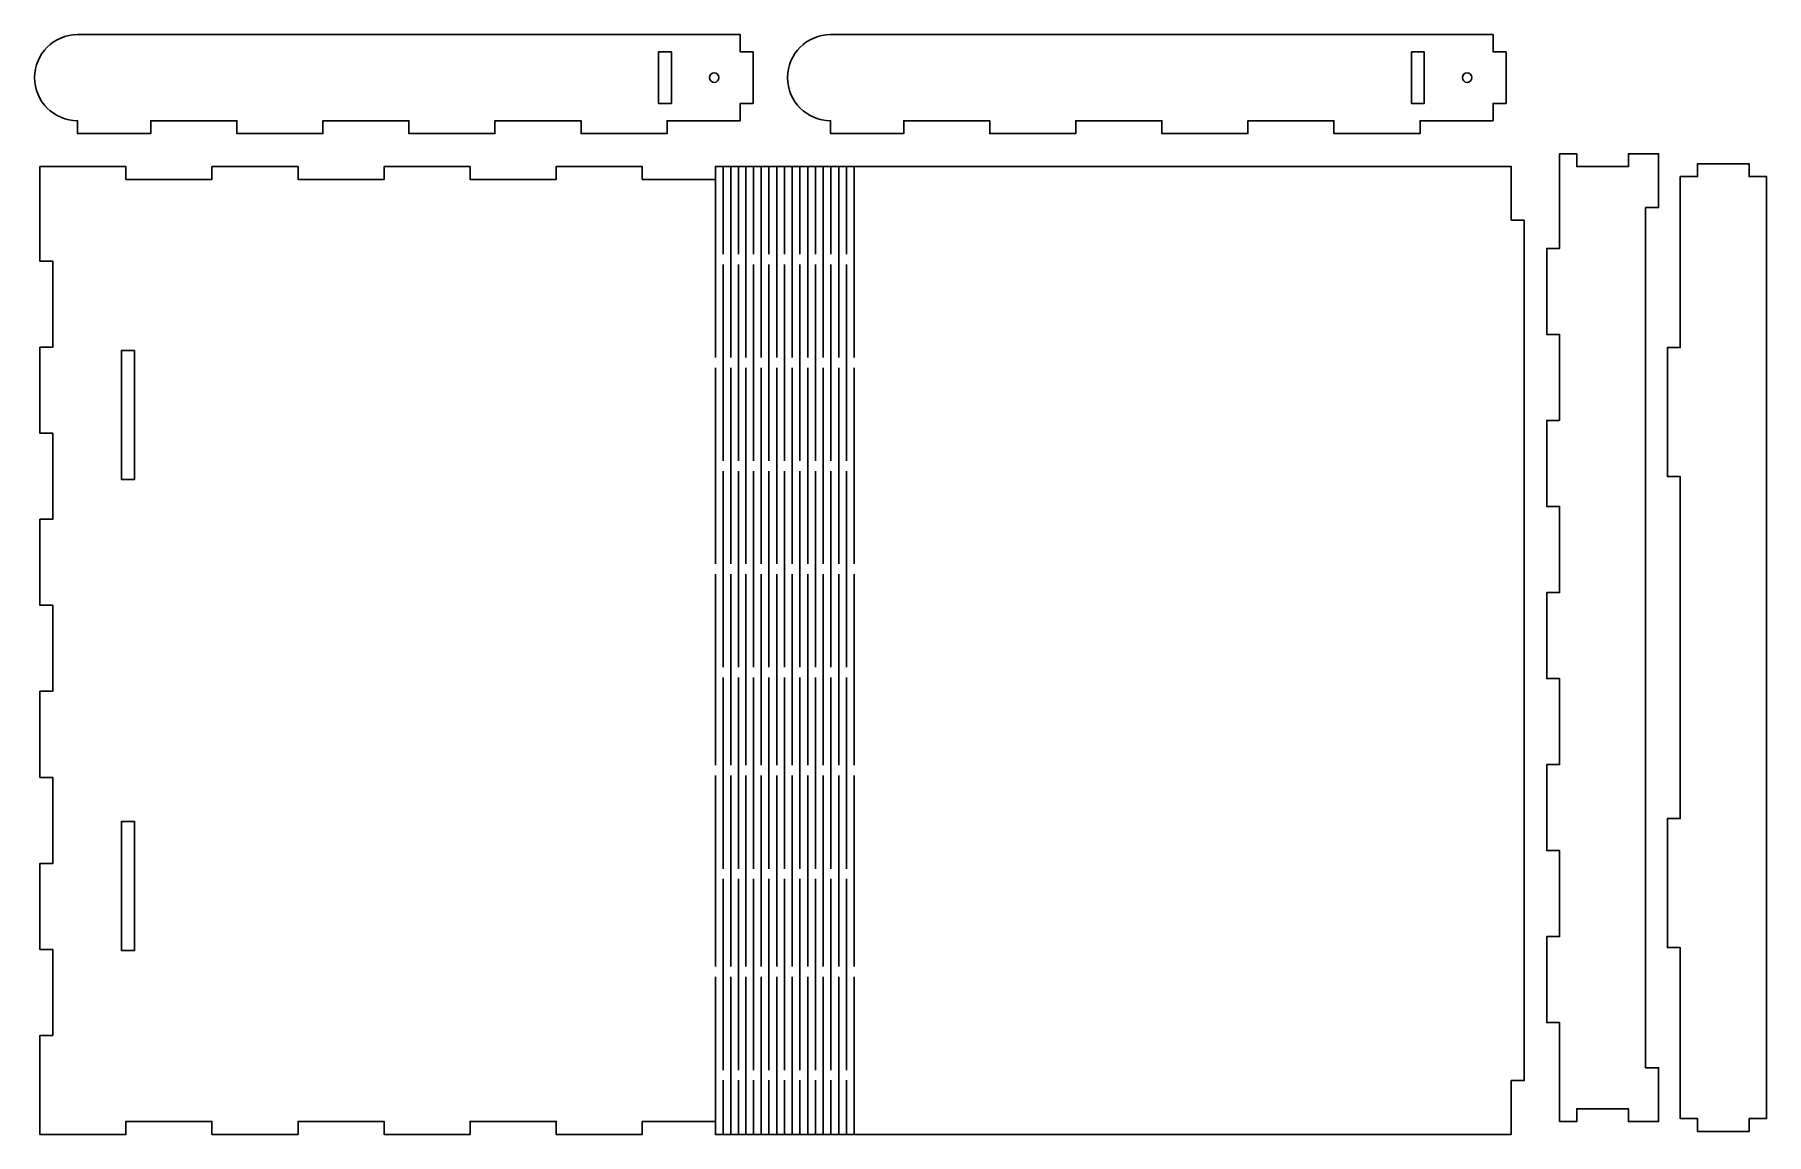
# Model space of a CAD drawing. Header units: millimetres. Extents: x 7 to 409, y 5 to 261.
import ezdxf

# ---------------------------------------------------------------- set-up
doc = ezdxf.new("R2010")
doc.units = ezdxf.units.MM
doc.layers.get('0').update_dxf_attribs({"linetype": 'CONTINUOUS'})

msp = doc.modelspace()

# ---------------------------------------------------------------- linework, layer by layer
for p, q in [((165, 230), (165, 185.6)), ((166.8, 230), (166.8, 209.6)), ((168.6, 230), (168.6, 185.6)), ((170.4, 230), (170.4, 209.6)), ((172.07, 230), (172.07, 185.6)), ((173.87, 230), (173.87, 209.6)), ((175.67, 230), (175.67, 185.6)), ((177.46, 230), (177.46, 209.6)), ((179.27, 230), (179.27, 185.6)), ((181.07, 230), (181.07, 209.6)), ((182.87, 230), (182.87, 185.6)), ((184.67, 230), (184.67, 209.6)), ((186.47, 230), (186.47, 185.6)), ((188.27, 230), (188.27, 209.6)), ((190.07, 230), (190.07, 185.6)), ((191.87, 230), (191.87, 209.6)), ((193.67, 230), (193.67, 185.6)), ((195.47, 230), (195.47, 209.6)), ((197.27, 230), (197.27, 185.6)), ((166.8, 207.2), (166.8, 161.6)), ((170.4, 207.2), (170.4, 161.6)), ((173.87, 207.2), (173.87, 161.6)), ((177.46, 207.2), (177.46, 161.6)), ((181.07, 207.2), (181.07, 161.6)), ((184.67, 207.2), (184.67, 161.6)), ((188.27, 207.2), (188.27, 161.6)), ((191.87, 207.2), (191.87, 161.6)), ((195.47, 207.2), (195.47, 161.6)), ((165, 183.2), (165, 137.6)), ((168.6, 183.2), (168.6, 137.6)), ((172.07, 183.2), (172.07, 137.6)), ((175.67, 183.2), (175.67, 137.6)), ((179.27, 183.2), (179.27, 137.6)), ((182.87, 183.2), (182.87, 137.6)), ((186.47, 183.2), (186.47, 137.6)), ((190.07, 183.2), (190.07, 137.6)), ((193.67, 183.2), (193.67, 137.6)), ((197.27, 183.2), (197.27, 137.6)), ((166.8, 159.2), (166.8, 113.6)), ((170.4, 159.2), (170.4, 113.6)), ((173.87, 159.2), (173.87, 113.6)), ((177.46, 159.2), (177.46, 113.6)), ((181.07, 159.2), (181.07, 113.6)), ((184.67, 159.2), (184.67, 113.6)), ((188.27, 159.2), (188.27, 113.6)), ((191.87, 159.2), (191.87, 113.6)), ((195.47, 159.2), (195.47, 113.6)), ((165, 135.2), (165, 90.8)), ((168.6, 135.2), (168.6, 90.8)), ((172.07, 135.2), (172.07, 90.8)), ((175.67, 135.2), (175.67, 90.8)), ((179.27, 135.2), (179.27, 90.8)), ((182.87, 135.2), (182.87, 90.8)), ((186.47, 135.2), (186.47, 90.8)), ((190.07, 135.2), (190.07, 90.8)), ((193.67, 135.2), (193.67, 90.8)), ((197.27, 135.2), (197.27, 90.8)), ((166.8, 111.2), (166.8, 66.73)), ((170.4, 111.2), (170.4, 66.73)), ((173.87, 111.2), (173.87, 66.73)), ((177.46, 111.2), (177.46, 66.73)), ((181.07, 111.2), (181.07, 66.73)), ((184.67, 111.2), (184.67, 66.73)), ((188.27, 111.2), (188.27, 66.73)), ((191.87, 111.2), (191.87, 66.73)), ((195.47, 111.2), (195.47, 66.73)), ((165, 88.39), (165, 43.99)), ((168.6, 88.39), (168.6, 43.99)), ((172.07, 88.39), (172.07, 43.99)), ((175.67, 88.39), (175.67, 43.99)), ((179.27, 88.39), (179.27, 43.99)), ((182.87, 88.39), (182.87, 43.99)), ((186.47, 88.39), (186.47, 43.99)), ((190.07, 88.39), (190.07, 43.99)), ((193.67, 88.39), (193.67, 43.99)), ((197.27, 88.39), (197.27, 43.99)), ((166.8, 64.39), (166.8, 19.94)), ((170.4, 64.39), (170.4, 19.94)), ((173.87, 64.39), (173.87, 19.94)), ((177.46, 64.39), (177.46, 19.94)), ((181.07, 64.39), (181.07, 19.94)), ((184.67, 64.39), (184.67, 19.94)), ((188.27, 64.39), (188.27, 19.94)), ((191.87, 64.39), (191.87, 19.94)), ((195.47, 64.39), (195.47, 19.94)), ((165, 41.59), (165, 5)), ((168.6, 41.59), (168.6, 5)), ((172.07, 41.59), (172.07, 5)), ((175.67, 41.59), (175.67, 5)), ((179.27, 41.59), (179.27, 5)), ((182.87, 41.59), (182.87, 5)), ((186.47, 41.59), (186.47, 5)), ((190.07, 41.59), (190.07, 5)), ((193.67, 41.59), (193.67, 5)), ((197.27, 41.59), (197.27, 5)), ((166.8, 17.59), (166.8, 5)), ((170.4, 17.59), (170.4, 5)), ((173.87, 17.59), (173.87, 5)), ((177.46, 17.59), (177.46, 5)), ((181.07, 17.59), (181.07, 5)), ((184.67, 17.59), (184.67, 5)), ((188.27, 17.59), (188.27, 5)), ((191.87, 17.59), (191.87, 5)), ((195.47, 17.59), (195.47, 5))]:
    msp.add_line(p, q)
for points in [[(16.78, 260.66), (170.78, 260.66), (170.78, 256.66), (173.78, 256.66), (173.78, 244.66), (170.78, 244.66), (170.78, 240.66), (153.78, 240.66), (153.78, 237.66), (133.78, 237.66), (133.78, 240.66), (113.78, 240.66), (113.78, 237.66), (93.78, 237.66), (93.78, 240.66), (73.78, 240.66), (73.78, 237.66), (53.78, 237.66), (53.78, 240.66), (33.78, 240.66), (33.78, 237.66), (16.78, 237.66), (16.78, 240.66, -1)], [(348.78, 256.66), (348.78, 244.66), (345.78, 244.66), (345.78, 240.66), (328.78, 240.66), (328.78, 237.66), (308.78, 237.66), (308.78, 240.66), (288.78, 240.66), (288.78, 237.66), (268.78, 237.66), (268.78, 240.66), (248.78, 240.66), (248.78, 237.66), (228.78, 237.66), (228.78, 240.66), (208.78, 240.66), (208.78, 237.66), (191.78, 237.66), (191.78, 240.66, -1), (191.78, 260.66), (345.78, 260.66), (345.78, 256.66)]]:
    msp.add_lwpolyline(points, format="xyb", close=True)
for points in [[(151.78, 244.66), (154.78, 244.66), (154.78, 256.66), (151.78, 256.66)], [(326.78, 256.66), (326.78, 244.66), (329.78, 244.66), (329.78, 256.66)], [(148, 8), (148, 5), (128, 5), (128, 8), (108, 8), (108, 5), (88, 5), (88, 8), (68, 8), (68, 5), (48, 5), (48, 8), (28, 8), (28, 5), (8, 5), (8, 28), (11, 28), (11, 48), (8, 48), (8, 68), (11, 68), (11, 88), (8, 88), (8, 108), (11, 108), (11, 128), (8, 128), (8, 148), (11, 148), (11, 168), (8, 168), (8, 188), (11, 188), (11, 208), (8, 208), (8, 230), (28, 230), (28, 227), (48, 227), (48, 230), (68, 230), (68, 227), (88, 227), (88, 230), (108, 230), (108, 227), (128, 227), (128, 230), (148, 230), (148, 227), (165, 227), (165, 230), (350, 230), (350, 217.5), (353, 217.5), (353, 17.5), (350, 17.5), (350, 5), (165, 5), (165, 8)], [(361.22, 170.97), (361.22, 190.97), (358.22, 190.97), (358.22, 210.97), (361.22, 210.97), (361.22, 232.97), (365.22, 232.97), (365.22, 229.97), (377.22, 229.97), (377.22, 232.97), (384.22, 232.97), (384.22, 220.47), (381.22, 220.47), (381.22, 20.47), (384.22, 20.47), (384.22, 7.97), (377.22, 7.97), (377.22, 10.97), (365.22, 10.97), (365.22, 7.97), (361.22, 7.97), (361.22, 30.97), (358.22, 30.97), (358.22, 50.97), (361.22, 50.97), (361.22, 70.97), (358.22, 70.97), (358.22, 90.97), (361.22, 90.97), (361.22, 110.97), (358.22, 110.97), (358.22, 130.97), (361.22, 130.97), (361.22, 150.97), (358.22, 150.97), (358.22, 170.97)], [(393.28, 5.66), (393.28, 8.66), (389.28, 8.66), (389.28, 48.41), (386.28, 48.41), (386.28, 78.41), (389.28, 78.41), (389.28, 157.91), (386.28, 157.91), (386.28, 187.91), (389.28, 187.91), (389.28, 227.66), (393.28, 227.66), (393.28, 230.66), (405.28, 230.66), (405.28, 227.66), (409.28, 227.66), (409.28, 8.66), (405.28, 8.66), (405.28, 5.66)], [(30, 187.25), (27, 187.25), (27, 157.25), (30, 157.25)], [(27, 47.75), (30, 47.75), (30, 77.75), (27, 77.75)]]:
    msp.add_lwpolyline(points, close=True)
for centre in [(164.73, 250.66), (339.73, 250.66)]:
    msp.add_circle(centre, 1.1)

doc.saveas('drawing.dxf')
